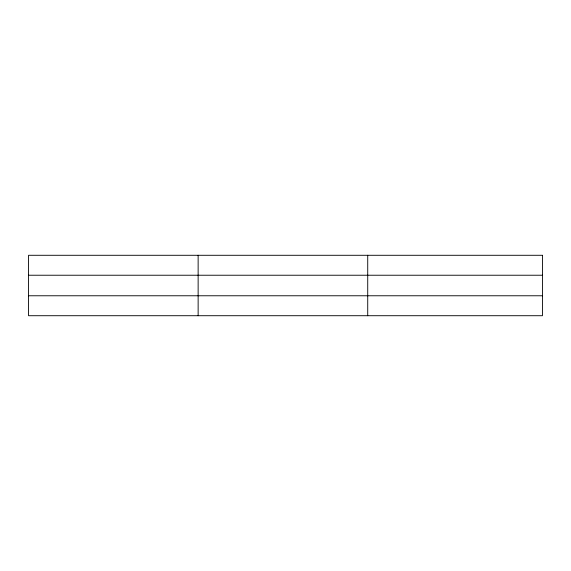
<?xml version="1.0" encoding="UTF-8"?>
<svg xmlns="http://www.w3.org/2000/svg" width="571" height="571" viewBox="0 0 571 571"><rect width="100%" height="100%" fill="white"/><g stroke="black" fill="none" stroke-linecap="round" stroke-linejoin="round"><path stroke-width="0.86" d="M198.137 255.287L198.137 315.713M367.724 255.287L367.724 315.713M28.55 275.229L542.45 275.229M28.55 295.771L542.45 295.771M542.45 255.287L542.45 315.713L28.55 315.713L28.55 255.287L542.45 255.287"/></g></svg>
